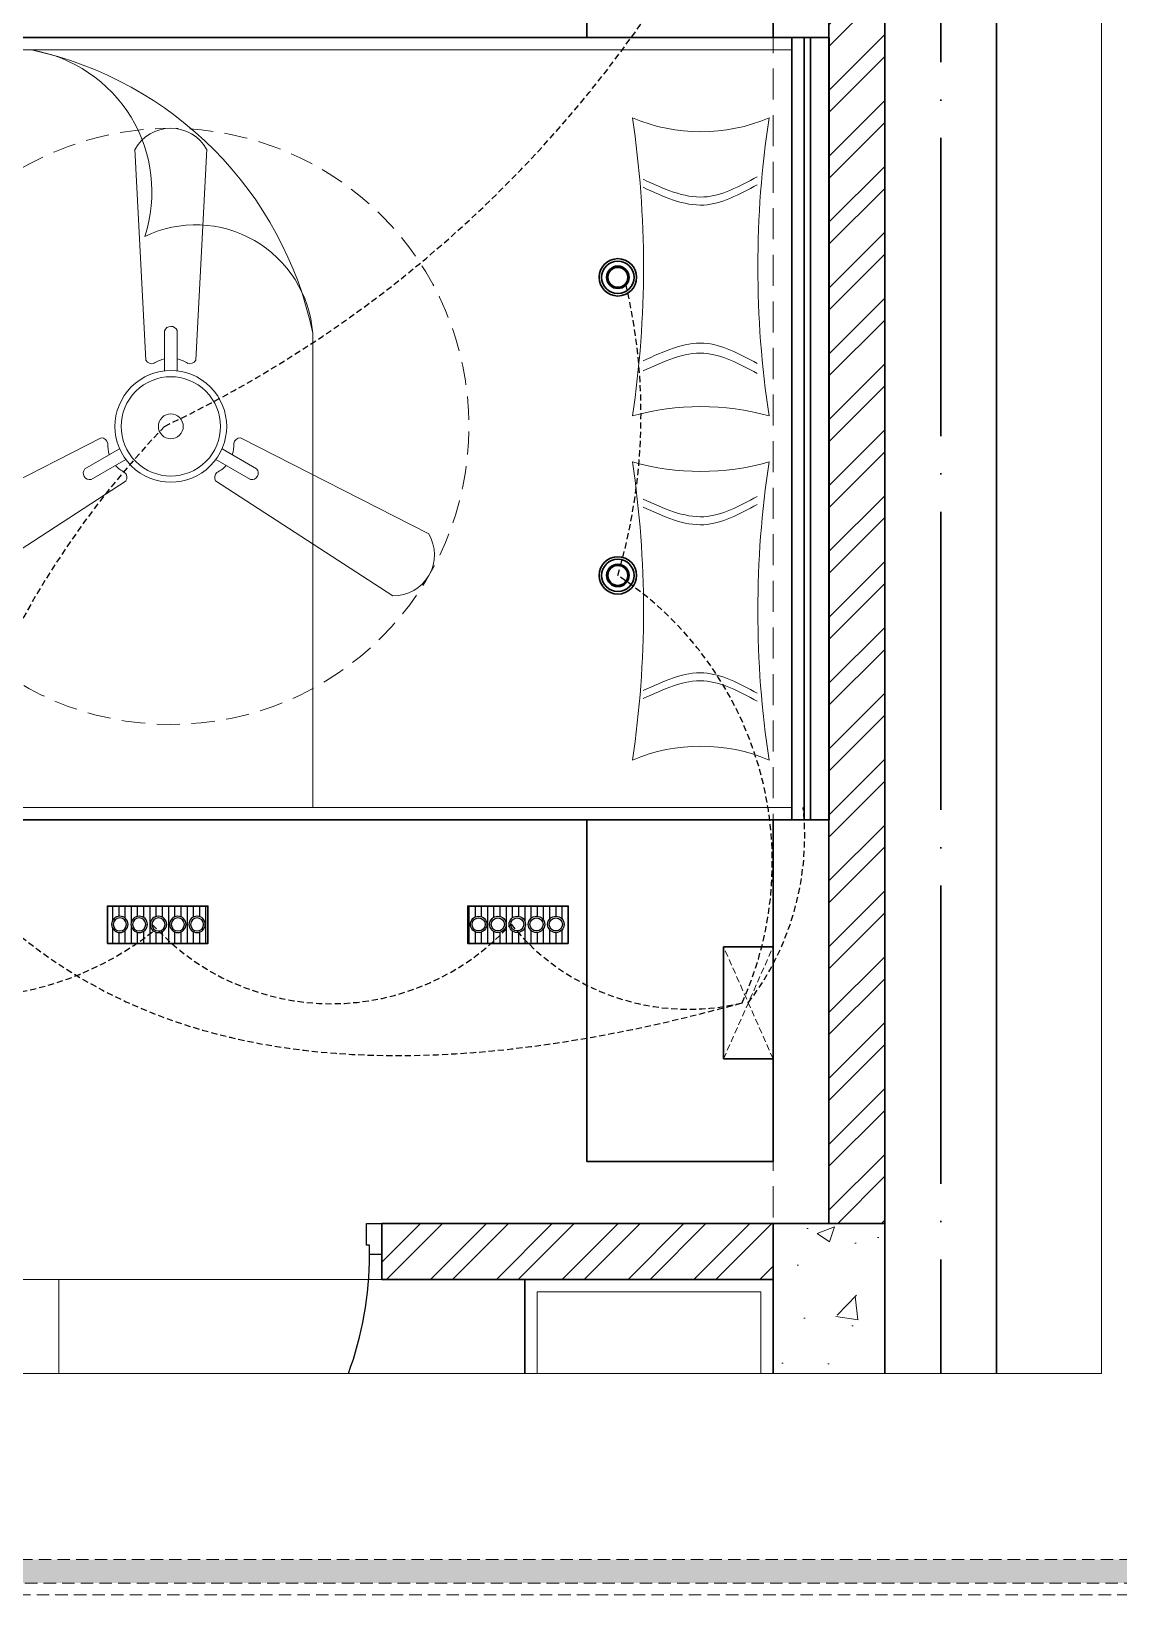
# Model space of a CAD drawing. Header units: millimetres. Extents: x 56222 to 3066687, y -650199 to -121287.
# Drawn here: x 134828.1 to 134915.6, y -183853.9 to -183728 of the extents above; entities that cross this region are included whole.
import ezdxf

# ---------------------------------------------------------------- set-up
doc = ezdxf.new("R2010")
doc.units = ezdxf.units.MM
doc.header["$MEASUREMENT"] = 0
for name, pattern in [('ACAD_ISO04W100', [30, 24, -3, 0, -3]), ('DASHED', [0.75, 0.5, -0.25]), ('DASHED2', [0.375, 0.25, -0.125]), ('DASHEDX2', [1.5, 1, -0.5])]:
    doc.linetypes.add(name, pattern=pattern)
doc.layers.add('AR ELE-5', color=134, linetype='Continuous')
doc.layers.add('AR HATCH-7', color=7, linetype='Continuous')
for name, color, linetype, lineweight in [('COLUMN', 1, 'Continuous', 30), ('dim05', 1, 'Continuous', 13), ('Dimension', 10, 'DASHEDX2', 20), ('el', 7, 'Continuous', 20), ('ELEC-wires', 1, 'DASHED2', 13), ('Electrical', 84, 'Continuous', 30), ('ELEVATION', 250, 'Continuous', 9), ('FURNI', 25, 'Continuous', 5), ('FURNITURE', 32, 'Continuous', 9), ('furniture dimensions', 1, 'DASHED', 0), ('FURNITURE-1', 252, 'Continuous', 13), ('GROUND FLOOR', 7, 'Continuous', 9), ('GROUND FLOOR  ( PLINE )', 251, 'Continuous', 30), ('Labelling', 1, 'Continuous', 25), ('X_PLOT', 1, 'Continuous', 9), ('XX~SLAB ( BEAM )~ ( DIM )', 7, 'Continuous', 9)]:
    doc.layers.add(name, color=color, linetype=linetype, lineweight=lineweight)

# ---------------------------------------------------------------- blocks, each defined once
blk = doc.blocks.new('fan')
at = {"layer": 'Electrical', "lineweight": 15, "ltscale": 20}
for p, q in [((3300835.29, -509900.78), (3300836.47, -509923.43)), ((3300841.81, -509923.43), (3300842.99, -509900.78)), ((3300838.47, -509924.57), (3300838.47, -509920.25)), ((3300839.81, -509920.28), (3300839.81, -509924.57)), ((3300831.66, -509931.77), (3300811.45, -509942.07)), ((3300829.93, -509935.08), (3300833.64, -509932.93)), ((3300844.64, -509932.93), (3300848.38, -509935.09)), ((3300866.83, -509942.07), (3300846.62, -509931.77)), ((3300834.31, -509934.09), (3300830.57, -509936.25)), ((3300847.68, -509936.23), (3300843.97, -509934.09)), ((3300815.3, -509948.74), (3300834.33, -509936.39)), ((3300843.95, -509936.39), (3300862.98, -509948.74))]:
    blk.add_line(p, q, dxfattribs=at)
at = {"layer": 'Electrical', "linetype": 'DASHED', "lineweight": 15, "ltscale": 5}
blk.add_circle((3300839.14, -509930.53), 32, dxfattribs=at)
at = {"layer": 'Electrical', "lineweight": 15, "ltscale": 20}
for centre, major_axis, start_param, end_param in [((3300839.14, -509902.94), (3.12, 3.12), -0.272136, 1.842967), ((3300839.13, -509920.5), (0.501, 0.501), -0.465536, 1.983618), ((3300839.14, -509930.53), (4.24, -4.24), 3.14161, 9.424795), ((3300839.14, -509930.53), (3.77, -3.77), 1.749190548672175e-05, 6.283202799085073), ((3300837.1, -509923.08), (0.51, 0.51), 2.863014, 4.257784), ((3300839.14, -509926.42), (2.27, -2.27), 2.565057, 2.951308), ((3300839.14, -509926.42), (2.27, 2.27), 0.19032, 0.57657), ((3300841.18, -509923.08), (0.51, -0.51), 5.167028, 6.561799), ((3300839.14, -509930.53), (0.943, 0.943), 1.570814, 7.853999), ((3300831.67, -509932.49), (0.51, -0.51), 0.978238, 2.373008), ((3300835.59, -509932.58), (2.27, -2.27), 3.855511, 4.241762), ((3300842.69, -509932.58), (2.27, 2.27), 5.183051, 5.569301), ((3300846.61, -509932.49), (0.51, -0.51), 2.339416, 3.734186), ((3300835.59, -509932.58), (2.27, -2.27), 4.659452, 5.045703), ((3300842.69, -509932.58), (2.27, 2.27), 4.37911, 4.765361), ((3300830.46, -509935.55), (0.501, -0.501), 3.199655, 5.648809), ((3300833.71, -509936.02), (0.51, 0.51), -1.325776, 0.068994), ((3300844.57, -509936.02), (0.51, -0.51), 3.072633, 4.467404), ((3300847.83, -509935.54), (0.501, 0.501), 3.723254, 6.172408), ((3300815.25, -509944.32), (3.12, -3.12), 3.393055, 5.508159), ((3300863.03, -509944.32), (3.12, -3.12), 5.48745, 7.602554)]:
    blk.add_ellipse(centre, major_axis=major_axis, ratio=1, start_param=start_param, end_param=end_param, dxfattribs=at)
blk = doc.blocks.new('HYTJUK')
at = {"layer": 'Electrical', "lineweight": -3, "true_color": 0x000000}
h = blk.add_hatch(dxfattribs=at)
h.set_pattern_fill('ANSI31', color=18, scale=4, angle=225)
h.set_pattern_definition([(270, (141588.84366, -3593.0246), (0.5, -2e-16), [])])
h.paths.add_polyline_path([(128595.32, 17374.81), (128596.19, 17375.86, -0.675401), (128596.65, 17377, -0.15536), (128597.03, 17376.88), (128597.65, 17377.63), (128597.65, 17377.81), (128589.56, 17377.81), (128589.56, 17374.81)])
h.paths.add_polyline_path([(128590.43, 17375.68, -1), (128590.43, 17377, -1)], flags=16)
h.paths.add_polyline_path([(128591.98, 17377, -1), (128591.98, 17375.68, -1)], flags=16)
h.paths.add_polyline_path([(128590.43, 17375.81, -1), (128590.43, 17376.87, -1)], flags=0)
h.paths.add_polyline_path([(128591.98, 17376.87, -1), (128591.98, 17375.81, -1)], flags=0)
h.paths.add_polyline_path([(128593.54, 17377, -1), (128593.54, 17375.68, -1)], flags=16)
h.paths.add_polyline_path([(128593.54, 17376.87, -1), (128593.54, 17375.81, -1)], flags=0)
h.paths.add_polyline_path([(128595.09, 17377, -1), (128595.09, 17375.68, -1)], flags=16)
h.paths.add_polyline_path([(128595.09, 17376.87, -1), (128595.09, 17375.81, -1)], flags=0)
h.paths.add_polyline_path([(128596.19, 17375.86), (128595.32, 17374.81), (128597.65, 17374.81), (128597.65, 17377.63), (128597.03, 17376.88, -0.731062), (128596.65, 17375.68, -0.193744)], flags=17)
at = {"layer": 'Electrical', "color": 240, "true_color": 0xed1f24}
blk.add_lwpolyline([(128597.65, 17374.81), (128589.56, 17374.81), (128589.56, 17377.81), (128597.65, 17377.81)], close=True, dxfattribs=at)
at = {"layer": 'Electrical', "color": 18, "lineweight": -3, "true_color": 0x000000}
for centre, radius in [((128590.43, 17376.34), 0.662), ((128590.43, 17376.34), 0.53), ((128591.98, 17376.34), 0.662), ((128591.98, 17376.34), 0.53), ((128593.54, 17376.34), 0.662), ((128593.54, 17376.34), 0.53), ((128595.09, 17376.34), 0.662), ((128595.09, 17376.34), 0.53), ((128596.65, 17376.34), 0.662), ((128596.65, 17376.34), 0.53)]:
    blk.add_circle(centre, radius, dxfattribs=at)
blk = doc.blocks.new('6616')
at = {"color": 242, "linetype": 'DASHED', "true_color": 0xcd2027}
for p, q in [((386784.79, -36915.77), (386775.78, -36911.78)), ((386784.79, -36911.78), (386775.78, -36915.77))]:
    blk.add_line(p, q, dxfattribs=at)
at = {"layer": 'ELEC-wires', "color": 5, "linetype": 'ByBlock', "lineweight": 30, "ltscale": 4}
blk.add_lwpolyline([(386775.78, -36911.78), (386784.79, -36911.78), (386784.79, -36915.77), (386775.78, -36915.77)], close=True, dxfattribs=at)
blk = doc.blocks.new('GF')
at = {"layer": 'FURNITURE', "color": 9, "lineweight": 30, "true_color": 0xc7c8ca}
blk.add_line((133682.2, -183543.34), (133682.2, -183570.84), dxfattribs=at)
blk.add_lwpolyline([(133682.2, -183543.34), (133682.2, -183570.84), (133667.2, -183570.84), (133667.2, -183543.34), (133682.2, -183543.34)], dxfattribs=at)
blk.add_lwpolyline([(133608.63, -183630.84), (133608.63, -183573.84, -0.414214), (133611.63, -183570.84), (133686.7, -183570.84), (133686.7, -183633.84), (133611.63, -183633.84, -0.414214)], format="xyb", close=True, dxfattribs=at)
for points in [[(133683.7, -183633.84), (133683.7, -183570.84), (133685.2, -183570.84), (133685.2, -183633.84)], [(133682.19, -183633.84), (133667.19, -183633.84), (133667.19, -183661.34), (133682.19, -183661.34)]]:
    blk.add_lwpolyline(points, close=True, dxfattribs=at)
at = {"layer": 'FURNITURE', "color": 9, "true_color": 0xc7c8ca}
blk.add_lwpolyline([(133609.63, -183630.84), (133609.63, -183573.84, -0.414214), (133611.63, -183571.84), (133683.7, -183571.84), (133683.7, -183632.84), (133611.63, -183632.84, -0.414214)], format="xyb", close=True, dxfattribs=at)
at = {"layer": 'Labelling', "color": 9, "linetype": 'DASHED2', "lineweight": 0, "ltscale": 10, "true_color": 0xc7c8ca}
blk.add_line((133682.2, -183543.34), (133682.19, -183667.34), dxfattribs=at)

msp = doc.modelspace()

# ---------------------------------------------------------------- hatches: boundary and pattern name
at = {"layer": 'AR HATCH-7', "lineweight": 18, "true_color": 0x939598, "transparency": 33554687}
h = msp.add_hatch(dxfattribs=at)
h.set_pattern_fill('ANSI32', color=252, scale=10)
h.set_pattern_definition([(45, (916.9106, -231.3896), (-2.65165043, 2.65165043), []), (45, (918.6784, -231.3896), (-2.65165043, 2.65165043), [])])
h.paths.add_polyline_path([(134887.818, -183686.01), (134851.818, -183686.01), (134851.818, -183695.01), (134887.818, -183695.01)])
h.paths.add_polyline_path([(134896.818, -183701.01), (134892.318, -183701.01), (134892.318, -183705.859), (134892.326, -183705.859), (134892.318, -183707.514), (134892.318, -183720.018), (134892.318, -183824.01), (134856.318, -183824.008), (134856.318, -183828.508), (134887.818, -183828.51), (134887.818, -183824.01), (134896.818, -183824.01)])
at = {"layer": 'Dimension', "true_color": 0xd39e00}
h = msp.add_hatch(color=42, dxfattribs=at)
h.paths.add_polyline_path([(134693.515, -183663.92), (134693.515, -183852.958), (134962.083, -183852.958), (134962.083, -183663.92)])
h.paths.add_polyline_path([(134695.4, -183665.805), (134960.198, -183665.805), (134960.198, -183851.073), (134695.4, -183851.073)], flags=16)
at = {"layer": 'FURNITURE-1', "lineweight": 18, "true_color": 0xc7c8ca}
h = msp.add_hatch(dxfattribs=at)
h.set_pattern_fill('AR-CONC', color=9, scale=2)
h.set_pattern_definition([(50, (916.911, -231.39), (14.34520365, -1.2550427), [1.5, -16.5]), (355, (916.91, -231.39), (-2.7750267, 15.0438427), [1.2, -13.2]), (100.4514445, (918.106, -231.494), (11.5701769, 13.7887998), [1.2748038, -14.0228422]), (46.1842, (916.91, -227.39), (21.3448266, -3.3103856), [2.25, -24.75]), (96.635635, (918.69, -227.666), (18.693239, 19.482372), [1.9122068, -21.0342752]), (351.184164, (916.91, -227.39), (18.693239, 19.482372), [1.8, -19.8]), (21, (918.911, -228.39), (11.93814104, -8.0523778), [1.5, -16.5]), (326, (918.91, -228.39), (4.8663066, 14.5030009), [1.2, -13.2]), (71.451445, (919.905, -229.06), (16.8044475, 6.45062306), [1.2748038, -14.0228422]), (37.5, (916.9106, -231.3896), (0.24319711, 6.65787708), [0, -13.04, 0, -13.4, 0, -13.25]), (7.5, (916.9106, -231.39), (5.26139075, 7.88823424), [0, -7.64, 0, -12.74, 0, -5.05]), (327.5, (912.4506, -231.3896), (10.67644872, -0.45109743), [0, -5, 0, -15.6, 0, -20.7]), (317.5, (910.451, -231.39), (11.6637234, 2.00209965), [0, -6.5, 0, -10.36, 0, -14.7])])
h.paths.add_polyline_path([(134896.818, -183824.01), (134887.818, -183824.01), (134887.818, -183836.081), (134896.818, -183836.081)])

# ---------------------------------------------------------------- linework, layer by layer
msp.add_lwpolyline([(134856.318, -183826.509), (134855.318, -183826.509), (134855.318, -183825.759), (134855.068, -183825.759), (134855.068, -183824.008), (134856.318, -183824.008)], close=True)
at = {"layer": 'AR ELE-5', "linetype": 'ByBlock', "ltscale": 15}
msp.add_arc((134827.273, -183826.492), 28.045, 340.00531, 359.96526, dxfattribs=at)
at = {"layer": 'COLUMN'}
msp.add_lwpolyline([(134887.818, -183836.081), (134887.818, -183824.01), (134896.818, -183824.01), (134896.818, -183836.081)], dxfattribs=at)
at = {"layer": 'Dimension', "color": 42, "true_color": 0xd39e00, "elevation": 0.119}
for points in [[(134692.573, -183662.978), (134963.025, -183662.978), (134963.025, -183853.901), (134692.573, -183853.901)], [(134693.515, -183663.92), (134962.083, -183663.92), (134962.083, -183852.958), (134693.515, -183852.958)], [(134695.4, -183665.805), (134960.198, -183665.805), (134960.198, -183851.073), (134695.4, -183851.073)]]:
    msp.add_lwpolyline(points, close=True, dxfattribs=at)
at = {"layer": 'Electrical', "color": 18, "ltscale": 8, "true_color": 0x000000}
for centre, radius in [((134875.318, -183747.824), 1.504), ((134875.318, -183747.824), 1.304), ((134875.318, -183747.824), 0.904), ((134875.318, -183747.824), 0.804), ((134875.318, -183771.824), 1.504), ((134875.318, -183771.824), 1.304), ((134875.318, -183771.824), 0.904), ((134875.318, -183771.824), 0.804)]:
    msp.add_circle(centre, radius, dxfattribs=at)
at = {"layer": 'ELEVATION', "lineweight": 0}
msp.add_lwpolyline([(134729.012, -183676.404), (134914.263, -183676.404), (134914.263, -183836.081), (134729.012, -183836.081)], close=True, dxfattribs=at)
at = {"layer": 'FURNI', "color": 3, "lineweight": 30, "transparency": 33554687}
msp.add_line((134890.318, -183728.518), (134890.318, -183791.518), dxfattribs=at)
at = {"layer": 'FURNITURE', "color": 9, "true_color": 0xc7c8ca}
msp.add_line((134850.754, -183752.325), (134850.754, -183790.518), dxfattribs=at)
msp.add_lwpolyline([(134837.233, -183744.529, -0.5279651), (134850.754, -183752.325, 0.2964894), (134828.111, -183729.518, -0.4593765), (134837.233, -183744.529)], format="xyb", close=True, dxfattribs=at)
at = {"layer": 'FURNITURE', "color": 9, "true_color": 0xc7c8ca, "elevation": -0.005}
for points in [[(134876.497, -183758.986, -0.1371628), (134887.497, -183758.986, -0.0757258), (134887.497, -183734.986, -0.203137), (134876.497, -183734.986, -0.0741156)], [(134876.497, -183762.692, 0.1371628), (134887.497, -183762.692, 0.0757258), (134887.497, -183786.692, 0.203137), (134876.497, -183786.692, 0.0741156)]]:
    msp.add_lwpolyline(points, format="xyb", close=True, dxfattribs=at)
at = {"layer": 'FURNITURE', "lineweight": 30}
msp.add_lwpolyline([(134867.818, -183836.081), (134867.818, -183828.51), (134887.818, -183828.51), (134887.818, -183836.081)], dxfattribs=at)
at = {"layer": 'FURNITURE'}
msp.add_lwpolyline([(134868.818, -183836.081), (134868.818, -183829.51), (134886.818, -183829.51), (134886.818, -183836.081)], dxfattribs=at)
at = {"layer": 'FURNITURE', "color": 1, "linetype": 'DASHED', "lineweight": 25, "transparency": 33554687}
for centre, radius, start, end in [((134846.392, -183754.794), 56.743, 46.67723, 169.61627), ((134831.283, -183758.866), 45.902, 343.60297, 13.2901), ((134860.127, -183794.902), 27.629, 335.75966, 56.64567), ((134868.199, -183792.794), 22.168, 322.64398, 5.89439), ((134822.632, -183781.135), 24.651, 235.50755, 308.45877), ((134852.261, -183786.821), 19.491, 222.24553, 317.87274), ((134881.016, -183788.428), 18.329, 218.72534, 283.58062)]:
    msp.add_arc(centre, radius, start, end, dxfattribs=at)
at = {"layer": 'FURNITURE', "color": 6, "linetype": 'DASHED', "lineweight": 25, "transparency": 33554687}
for centre, radius, start, end in [((134796.513, -183670.839), 98.532, 295.43061, 334.33511), ((134891.827, -183810.895), 73.604, 136.06295, 188.69014)]:
    msp.add_arc(centre, radius, start, end, dxfattribs=at)
at = {"layer": 'FURNITURE', "color": 1, "linetype": 'DASHED', "lineweight": 25, "transparency": 33554687}
msp.add_open_spline([(134818.318, -183713.01), (134803.967, -183739.473), (134806.371, -183794.99), (134846.084, -183817.05), (134885.32, -183806.245)], degree=3, dxfattribs=at)
at = {"layer": 'FURNITURE', "color": 9, "true_color": 0xc7c8ca}
for points in [[(134886.522, -183739.728, -0.005), (134885.105, -183740.5, -0.005), (134882.112, -183742.131, -0.005), (134878.995, -183740.69, -0.005), (134877.354, -183739.932, -0.005)], [(134886.522, -183740.373, -0.005), (134885.105, -183741.145, -0.005), (134882.112, -183742.776, -0.005), (134878.995, -183741.335, -0.005), (134877.354, -183740.576, -0.005)], [(134886.522, -183754.755, -0.005), (134885.105, -183753.983, -0.005), (134882.112, -183752.352, -0.005), (134878.995, -183753.793, -0.005), (134877.354, -183754.552, -0.005)], [(134886.522, -183755.564, -0.005), (134885.105, -183754.792, -0.005), (134882.112, -183753.161, -0.005), (134878.995, -183754.602, -0.005), (134877.354, -183755.36, -0.005)], [(134886.522, -183765.469, -0.005), (134885.105, -183766.241, -0.005), (134882.112, -183767.872, -0.005), (134878.995, -183766.431, -0.005), (134877.354, -183765.673, -0.005)], [(134886.522, -183766.114, -0.005), (134885.105, -183766.886, -0.005), (134882.112, -183768.517, -0.005), (134878.995, -183767.076, -0.005), (134877.354, -183766.318, -0.005)], [(134886.522, -183781.305, -0.005), (134885.105, -183780.533, -0.005), (134882.112, -183778.902, -0.005), (134878.995, -183780.343, -0.005), (134877.354, -183781.102, -0.005)], [(134886.522, -183781.95, -0.005), (134885.105, -183781.178, -0.005), (134882.112, -183779.547, -0.005), (134878.995, -183780.988, -0.005), (134877.354, -183781.746, -0.005)]]:
    msp.add_open_spline(points, degree=3, knots=[0, 0, 0, 0, 4.5779171, 9.671137, 9.671137, 9.671137, 9.671137], dxfattribs=at)
at = {"layer": 'GROUND FLOOR'}
for p, q in [((134896.818, -183676.404), (134896.818, -183836.081)), ((134905.818, -183676.404), (134905.818, -183836.081)), ((134887.818, -183824.01), (134860.322, -183824.008)), ((134887.818, -183828.51), (134816.818, -183828.51))]:
    msp.add_line(p, q, dxfattribs=at)
at = {"layer": 'GROUND FLOOR', "color": 1, "linetype": 'ACAD_ISO04W100'}
msp.add_line((134901.318, -183676.404), (134901.318, -183836.081), dxfattribs=at)
at = {"layer": 'GROUND FLOOR', "color": 6, "lineweight": 30}
for points in [[(134896.818, -183676.404), (134896.818, -183836.081)], [(134905.818, -183836.081), (134905.818, -183676.404)]]:
    msp.add_lwpolyline(points, dxfattribs=at)
at = {"layer": 'GROUND FLOOR  ( PLINE )'}
for points in [[(134896.818, -183836.081), (134896.818, -183686.01), (134851.818, -183686.01), (134851.818, -183695.01), (134887.818, -183695.01)], [(134892.318, -183701.01), (134892.318, -183824.01), (134856.318, -183824.008), (134856.318, -183828.508), (134887.818, -183828.51), (134887.818, -183836.081)]]:
    msp.add_lwpolyline(points, dxfattribs=at)
at = {"layer": 'X_PLOT', "linetype": 'ACAD_ISO04W100', "lineweight": 30}
msp.add_line((134901.318, -183676.404), (134901.318, -183836.081), dxfattribs=at)
at = {"layer": 'XX~SLAB ( BEAM )~ ( DIM )'}
msp.add_lwpolyline([(134830.318, -183836.081), (134830.318, -183828.51), (134867.818, -183828.51), (134867.818, -183836.081)], dxfattribs=at)

# ---------------------------------------------------------------- block references
at = {"layer": 'dim05', "color": 1, "lineweight": 35, "xscale": -0.7500069902881101, "yscale": 0.7500069902881101, "zscale": 0.7500069902881101}
msp.add_blockref('fan', (2610491.754, 198691.637), dxfattribs=at)
at = {"layer": 'el', "color": 1, "transparency": 33554687, "rotation": 270}
msp.add_blockref('6616', (171799.597, 202974.042), dxfattribs=at)
at = {"layer": 'Electrical', "xscale": -1}
msp.add_blockref('HYTJUK', (263431.87, -201176.266), dxfattribs=at)
at = {"layer": 'Electrical'}
msp.add_blockref('HYTJUK', (6273.679, -201176.266), dxfattribs=at)
at = {"layer": 'furniture dimensions', "color": 18, "lineweight": 30, "true_color": 0x000000}
msp.add_blockref('GF', (1205.621, -157.674), dxfattribs=at)

doc.saveas('drawing.dxf')
